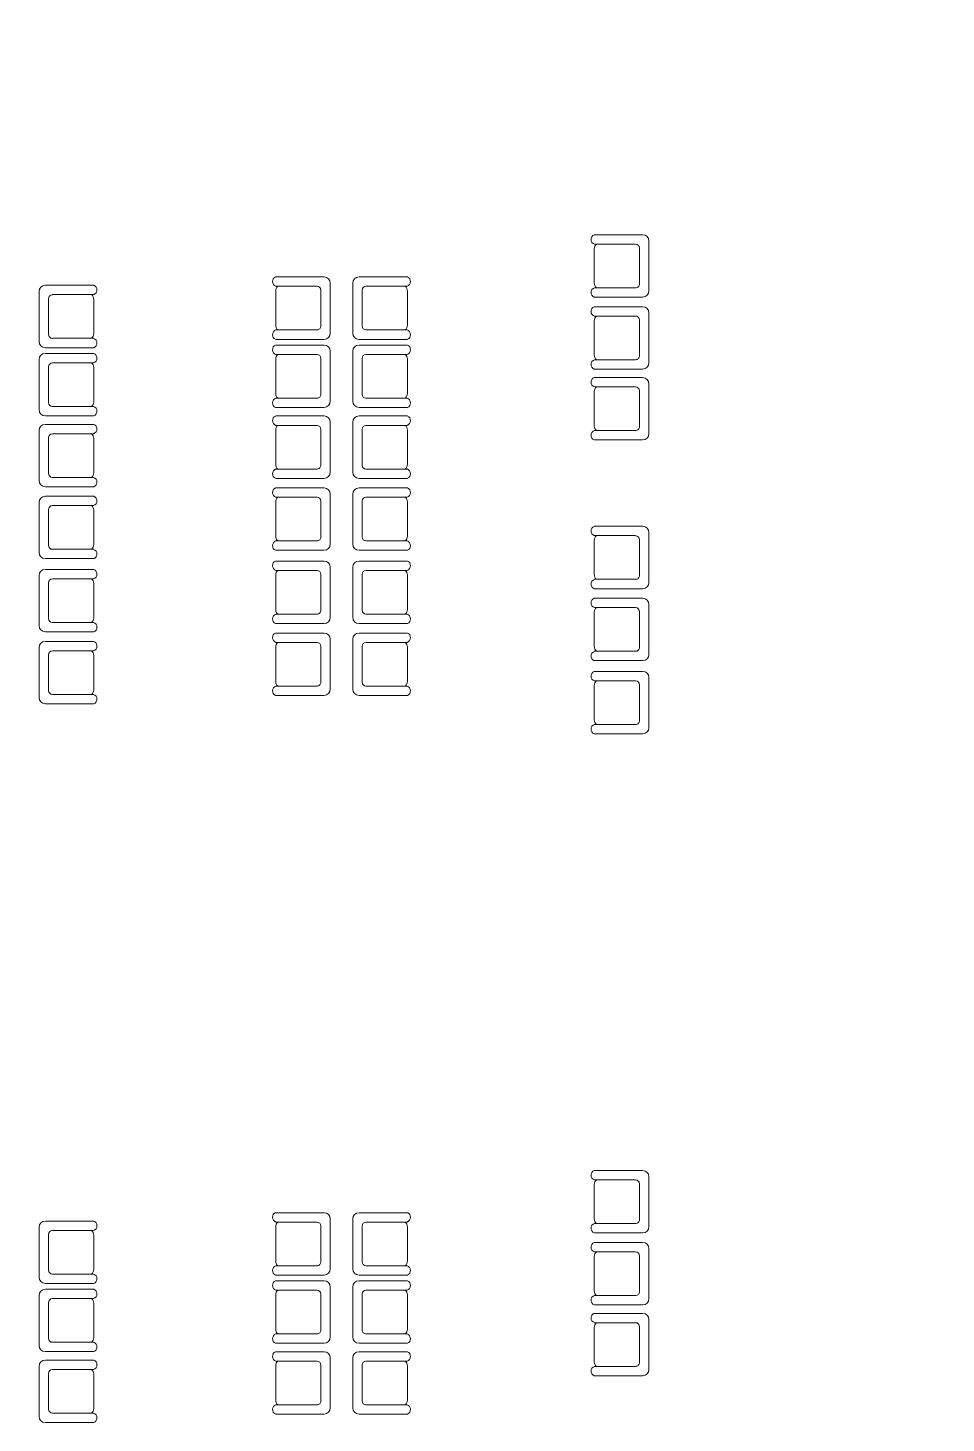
# Model space of a CAD drawing. Extents: x -3767 to 3861, y 250 to 646.
# Drawn here: x 115.55 to 124.38, y 363.26 to 376.68 of the extents above; entities that cross this region are included whole.
import ezdxf
from ezdxf import colors
from ezdxf.entities.mleader import LeaderData, LeaderLine
from ezdxf.math import Vec2, Vec3

# ---------------------------------------------------------------- set-up
doc = ezdxf.new("R2010")
doc.units = 0
doc.header["$LTSCALE"] = 0.15
doc.layers.add('0 criticalllllll', color=4, linetype='Continuous', lineweight=13)
doc.layers.add('FUR', color=252, linetype='Continuous', lineweight=9)
doc.layers.add('0 sockets', color=252, linetype='Continuous')

# ---------------------------------------------------------------- blocks, each defined once
blk = doc.blocks.new('ARCH')
at = {"layer": 'FUR'}
for p, q in [((120.993, 374.689), (121.458, 374.689)), ((120.993, 374.224), (120.993, 374.554)), ((120.995, 374.599), (121.39, 374.599)), ((121.428, 374.561), (121.428, 374.216)), ((121.518, 374.629), (121.518, 374.149)), ((118.396, 374.283), (117.931, 374.283)), ((118.732, 374.283), (119.197, 374.283)), ((115.657, 373.663), (115.657, 374.143)), ((115.717, 374.203), (116.182, 374.203)), ((117.931, 374.148), (117.931, 373.818)), ((118.328, 374.193), (117.933, 374.193)), ((118.366, 373.811), (118.366, 374.156)), ((118.456, 373.743), (118.456, 374.223)), ((118.672, 373.743), (118.672, 374.223)), ((118.762, 373.811), (118.762, 374.156)), ((118.799, 374.193), (119.195, 374.193)), ((119.197, 374.148), (119.197, 373.818)), ((121.39, 374.179), (120.995, 374.179)), ((115.747, 373.73), (115.747, 374.075)), ((115.785, 374.113), (116.18, 374.113)), ((116.182, 374.068), (116.182, 373.738)), ((121.458, 374.089), (120.993, 374.089)), ((120.993, 373.997), (121.458, 373.997)), ((120.993, 373.532), (120.993, 373.862)), ((120.995, 373.907), (121.39, 373.907)), ((121.428, 373.87), (121.428, 373.525)), ((121.518, 373.937), (121.518, 373.457)), ((117.933, 373.773), (118.328, 373.773)), ((119.195, 373.773), (118.799, 373.773)), ((116.182, 373.603), (115.717, 373.603)), ((116.18, 373.693), (115.785, 373.693)), ((117.931, 373.683), (118.396, 373.683)), ((118.396, 373.628), (117.931, 373.628)), ((119.197, 373.683), (118.732, 373.683)), ((118.732, 373.628), (119.197, 373.628)), ((115.657, 373.007), (115.657, 373.487)), ((115.717, 373.547), (116.182, 373.547)), ((115.785, 373.457), (116.18, 373.457)), ((117.931, 373.493), (117.931, 373.163)), ((118.328, 373.538), (117.933, 373.538)), ((118.366, 373.155), (118.366, 373.5)), ((118.456, 373.088), (118.456, 373.568)), ((118.672, 373.088), (118.672, 373.568)), ((118.762, 373.155), (118.762, 373.5)), ((118.799, 373.538), (119.195, 373.538)), ((119.197, 373.493), (119.197, 373.163)), ((121.39, 373.487), (120.995, 373.487)), ((115.747, 373.074), (115.747, 373.419)), ((116.182, 373.412), (116.182, 373.082)), ((121.458, 373.397), (120.993, 373.397)), ((120.993, 373.315), (121.458, 373.315)), ((120.993, 372.85), (120.993, 373.18)), ((120.995, 373.225), (121.39, 373.225)), ((121.428, 373.188), (121.428, 372.843)), ((121.518, 373.255), (121.518, 372.775)), ((117.933, 373.118), (118.328, 373.118)), ((119.195, 373.118), (118.799, 373.118)), ((116.182, 372.947), (115.717, 372.947)), ((116.18, 373.037), (115.785, 373.037)), ((117.931, 373.028), (118.396, 373.028)), ((118.396, 372.946), (117.931, 372.946)), ((119.197, 373.028), (118.732, 373.028)), ((118.732, 372.946), (119.197, 372.946)), ((115.657, 372.325), (115.657, 372.805)), ((115.717, 372.865), (116.182, 372.865)), ((115.785, 372.775), (116.18, 372.775)), ((117.931, 372.811), (117.931, 372.481)), ((118.328, 372.856), (117.933, 372.856)), ((118.366, 372.473), (118.366, 372.818)), ((118.456, 372.406), (118.456, 372.886)), ((118.672, 372.406), (118.672, 372.886)), ((118.762, 372.473), (118.762, 372.818)), ((118.799, 372.856), (119.195, 372.856)), ((119.197, 372.811), (119.197, 372.481)), ((121.39, 372.805), (120.995, 372.805)), ((115.747, 372.393), (115.747, 372.738)), ((116.182, 372.73), (116.182, 372.4)), ((121.458, 372.715), (120.993, 372.715)), ((117.933, 372.436), (118.328, 372.436)), ((119.195, 372.436), (118.799, 372.436)), ((116.182, 372.265), (115.717, 372.265)), ((116.18, 372.355), (115.785, 372.355)), ((117.931, 372.346), (118.396, 372.346)), ((118.396, 372.254), (117.931, 372.254)), ((119.197, 372.346), (118.732, 372.346)), ((118.732, 372.254), (119.197, 372.254)), ((115.657, 371.634), (115.657, 372.114)), ((115.717, 372.174), (116.182, 372.174)), ((117.931, 372.119), (117.931, 371.789)), ((118.328, 372.164), (117.933, 372.164)), ((118.366, 371.782), (118.366, 372.127)), ((118.456, 371.714), (118.456, 372.194)), ((118.672, 371.714), (118.672, 372.194)), ((118.762, 371.782), (118.762, 372.127)), ((118.799, 372.164), (119.195, 372.164)), ((119.197, 372.119), (119.197, 371.789)), ((115.747, 371.701), (115.747, 372.046)), ((115.785, 372.084), (116.18, 372.084)), ((116.182, 372.039), (116.182, 371.709)), ((120.993, 371.885), (121.458, 371.885)), ((117.933, 371.744), (118.328, 371.744)), ((119.195, 371.744), (118.799, 371.744)), ((120.993, 371.42), (120.993, 371.75)), ((120.995, 371.795), (121.39, 371.795)), ((121.428, 371.757), (121.428, 371.412)), ((121.518, 371.825), (121.518, 371.345)), ((116.182, 371.574), (115.717, 371.574)), ((116.18, 371.664), (115.785, 371.664)), ((117.931, 371.654), (118.396, 371.654)), ((119.197, 371.654), (118.732, 371.654)), ((115.717, 371.47), (116.182, 371.47)), ((118.396, 371.55), (117.931, 371.55)), ((118.328, 371.46), (117.933, 371.46)), ((118.456, 371.01), (118.456, 371.49)), ((118.672, 371.01), (118.672, 371.49)), ((118.732, 371.55), (119.197, 371.55)), ((118.799, 371.46), (119.195, 371.46)), ((115.657, 370.93), (115.657, 371.41)), ((115.747, 370.997), (115.747, 371.342)), ((115.785, 371.38), (116.18, 371.38)), ((116.182, 371.335), (116.182, 371.005)), ((117.931, 371.415), (117.931, 371.085)), ((118.366, 371.078), (118.366, 371.423)), ((118.762, 371.078), (118.762, 371.423)), ((119.197, 371.415), (119.197, 371.085)), ((121.39, 371.375), (120.995, 371.375)), ((121.458, 371.285), (120.993, 371.285)), ((120.993, 371.193), (121.458, 371.193)), ((117.933, 371.04), (118.328, 371.04)), ((119.195, 371.04), (118.799, 371.04)), ((120.993, 370.728), (120.993, 371.058)), ((120.995, 371.103), (121.39, 371.103)), ((121.428, 371.065), (121.428, 370.72)), ((121.518, 371.133), (121.518, 370.653)), ((116.18, 370.96), (115.785, 370.96)), ((117.931, 370.95), (118.396, 370.95)), ((119.197, 370.95), (118.732, 370.95)), ((116.182, 370.87), (115.717, 370.87)), ((115.717, 370.778), (116.182, 370.778)), ((118.396, 370.858), (117.931, 370.858)), ((118.328, 370.768), (117.933, 370.768)), ((118.456, 370.318), (118.456, 370.798)), ((118.672, 370.318), (118.672, 370.798)), ((118.732, 370.858), (119.197, 370.858)), ((118.799, 370.768), (119.195, 370.768)), ((115.657, 370.238), (115.657, 370.718)), ((115.747, 370.305), (115.747, 370.65)), ((115.785, 370.688), (116.18, 370.688)), ((116.182, 370.643), (116.182, 370.313)), ((117.931, 370.723), (117.931, 370.393)), ((118.366, 370.386), (118.366, 370.731)), ((118.762, 370.386), (118.762, 370.731)), ((119.197, 370.723), (119.197, 370.393)), ((121.39, 370.683), (120.995, 370.683)), ((121.458, 370.593), (120.993, 370.593)), ((120.993, 370.489), (121.458, 370.489)), ((120.995, 370.399), (121.39, 370.399)), ((121.428, 370.361), (121.428, 370.016)), ((121.518, 370.429), (121.518, 369.949)), ((116.18, 370.268), (115.785, 370.268)), ((117.931, 370.258), (118.396, 370.258)), ((117.933, 370.348), (118.328, 370.348)), ((119.197, 370.258), (118.732, 370.258)), ((119.195, 370.348), (118.799, 370.348)), ((120.993, 370.024), (120.993, 370.354)), ((116.182, 370.178), (115.717, 370.178)), ((121.39, 369.979), (120.995, 369.979)), ((121.458, 369.889), (120.993, 369.889)), ((120.993, 365.689), (121.458, 365.689)), ((120.993, 365.224), (120.993, 365.554)), ((120.995, 365.599), (121.39, 365.599)), ((121.428, 365.561), (121.428, 365.216)), ((121.518, 365.629), (121.518, 365.149)), ((118.396, 365.283), (117.931, 365.283)), ((118.732, 365.283), (119.197, 365.283)), ((115.657, 364.663), (115.657, 365.143)), ((115.717, 365.203), (116.182, 365.203)), ((117.931, 365.148), (117.931, 364.818)), ((118.328, 365.193), (117.933, 365.193)), ((118.366, 364.811), (118.366, 365.156)), ((118.456, 364.743), (118.456, 365.223)), ((118.672, 364.743), (118.672, 365.223)), ((118.762, 364.811), (118.762, 365.156)), ((118.799, 365.193), (119.195, 365.193)), ((119.197, 365.148), (119.197, 364.818)), ((121.39, 365.179), (120.995, 365.179)), ((115.747, 364.73), (115.747, 365.075)), ((115.785, 365.113), (116.18, 365.113)), ((116.182, 365.068), (116.182, 364.738)), ((121.458, 365.089), (120.993, 365.089)), ((120.993, 364.997), (121.458, 364.997)), ((120.993, 364.532), (120.993, 364.862)), ((120.995, 364.907), (121.39, 364.907)), ((121.428, 364.87), (121.428, 364.525)), ((121.518, 364.937), (121.518, 364.457)), ((117.933, 364.773), (118.328, 364.773)), ((119.195, 364.773), (118.799, 364.773)), ((116.182, 364.603), (115.717, 364.603)), ((116.18, 364.693), (115.785, 364.693)), ((117.931, 364.683), (118.396, 364.683)), ((118.396, 364.628), (117.931, 364.628)), ((119.197, 364.683), (118.732, 364.683)), ((118.732, 364.628), (119.197, 364.628)), ((115.657, 364.007), (115.657, 364.487)), ((115.717, 364.547), (116.182, 364.547)), ((115.785, 364.457), (116.18, 364.457)), ((117.931, 364.493), (117.931, 364.163)), ((118.328, 364.538), (117.933, 364.538)), ((118.366, 364.155), (118.366, 364.5)), ((118.456, 364.088), (118.456, 364.568)), ((118.672, 364.088), (118.672, 364.568)), ((118.762, 364.155), (118.762, 364.5)), ((118.799, 364.538), (119.195, 364.538)), ((119.197, 364.493), (119.197, 364.163)), ((121.39, 364.487), (120.995, 364.487)), ((115.747, 364.074), (115.747, 364.419)), ((116.182, 364.412), (116.182, 364.082)), ((121.458, 364.397), (120.993, 364.397)), ((120.993, 364.315), (121.458, 364.315)), ((120.995, 364.225), (121.39, 364.225)), ((121.428, 364.188), (121.428, 363.843)), ((121.518, 364.255), (121.518, 363.775)), ((117.933, 364.118), (118.328, 364.118)), ((119.195, 364.118), (118.799, 364.118)), ((120.993, 363.85), (120.993, 364.18)), ((116.182, 363.947), (115.717, 363.947)), ((116.18, 364.037), (115.785, 364.037)), ((117.931, 364.028), (118.396, 364.028)), ((118.396, 363.946), (117.931, 363.946)), ((119.197, 364.028), (118.732, 364.028)), ((118.732, 363.946), (119.197, 363.946)), ((115.657, 363.325), (115.657, 363.805)), ((115.717, 363.865), (116.182, 363.865)), ((117.931, 363.811), (117.931, 363.481)), ((118.328, 363.856), (117.933, 363.856)), ((118.366, 363.473), (118.366, 363.818)), ((118.456, 363.406), (118.456, 363.886)), ((118.672, 363.406), (118.672, 363.886)), ((118.762, 363.473), (118.762, 363.818)), ((118.799, 363.856), (119.195, 363.856)), ((119.197, 363.811), (119.197, 363.481)), ((121.39, 363.805), (120.995, 363.805)), ((115.747, 363.393), (115.747, 363.738)), ((115.785, 363.775), (116.18, 363.775)), ((116.182, 363.73), (116.182, 363.4)), ((121.458, 363.715), (120.993, 363.715)), ((117.933, 363.436), (118.328, 363.436)), ((119.195, 363.436), (118.799, 363.436)), ((116.182, 363.265), (115.717, 363.265)), ((116.18, 363.355), (115.785, 363.355)), ((117.931, 363.346), (118.396, 363.346)), ((119.197, 363.346), (118.732, 363.346))]:
    blk.add_line(p, q, dxfattribs=at)
at = {"layer": 'FUR', "extrusion": (0, 0, -1)}
for centre, major_axis, start_param, end_param in [((121.01, 374.644), (-0.0339, 0.0339), 4.256093, 6.69338), ((121.458, 374.629), (-0.0424, 0.0424), 0.785398, 2.356194), ((121.053, 374.554), (-0.0424, 0.0424), -0.785398, 0.062664), ((121.39, 374.561), (-0.0265, 0.0265), 0.785398, 2.356194), ((118.732, 374.223), (-0.0424, -0.0424), 0.785398, 2.356194), ((119.179, 374.239), (-0.0339, -0.0339), 2.731397, 5.168685), ((115.717, 374.143), (-0.0424, -0.0424), 0.785398, 2.356194), ((116.165, 374.158), (-0.0339, -0.0339), 2.731397, 5.168685), ((118.799, 374.156), (-0.0265, 0.0265), -0.785398, 0.785398), ((119.137, 374.148), (-0.0424, -0.0424), 3.078929, 3.926991), ((121.01, 374.134), (-0.0339, -0.0339), 5.87299, 8.310278), ((121.053, 374.224), (-0.0424, -0.0424), 6.220521, 7.068583), ((121.39, 374.216), (-0.0265, 0.0265), 2.356194, 3.926991), ((121.458, 374.149), (-0.0424, -0.0424), 3.926991, 5.497787), ((115.785, 374.075), (-0.0265, 0.0265), -0.785398, 0.785398), ((116.122, 374.068), (-0.0424, -0.0424), 3.078929, 3.926991), ((121.01, 373.952), (-0.0339, 0.0339), 4.256093, 6.69338), ((121.458, 373.937), (-0.0424, 0.0424), 0.785398, 2.356194), ((121.053, 373.862), (-0.0424, 0.0424), -0.785398, 0.062664), ((121.39, 373.87), (-0.0265, 0.0265), 0.785398, 2.356194), ((115.785, 373.73), (-0.0265, 0.0265), 3.926991, 5.497787), ((116.122, 373.738), (-0.0424, 0.0424), 2.356194, 3.204257), ((118.732, 373.743), (-0.0424, 0.0424), 3.926991, 5.497787), ((118.799, 373.811), (-0.0265, 0.0265), 3.926991, 5.497787), ((119.137, 373.818), (-0.0424, 0.0424), 2.356194, 3.204257), ((119.179, 373.728), (-0.0339, 0.0339), 1.1145, 3.551788), ((115.717, 373.663), (-0.0424, 0.0424), 3.926991, 5.497787), ((116.165, 373.647), (-0.0339, 0.0339), 1.1145, 3.551788), ((118.732, 373.568), (-0.0424, -0.0424), 0.785398, 2.356194), ((119.179, 373.583), (-0.0339, -0.0339), 2.731397, 5.168685), ((115.717, 373.487), (-0.0424, -0.0424), 0.785398, 2.356194), ((115.785, 373.419), (-0.0265, 0.0265), -0.785398, 0.785398), ((116.122, 373.412), (-0.0424, -0.0424), 3.078929, 3.926991), ((116.165, 373.502), (-0.0339, -0.0339), 2.731397, 5.168685), ((118.799, 373.5), (-0.0265, 0.0265), -0.785398, 0.785398), ((119.137, 373.493), (-0.0424, -0.0424), 3.078929, 3.926991), ((121.01, 373.442), (-0.0339, -0.0339), 5.87299, 8.310278), ((121.053, 373.532), (-0.0424, -0.0424), 6.220521, 7.068583), ((121.39, 373.525), (-0.0265, 0.0265), 2.356194, 3.926991), ((121.458, 373.457), (-0.0424, -0.0424), 3.926991, 5.497787), ((121.01, 373.271), (-0.0339, 0.0339), 4.256093, 6.69338), ((121.458, 373.255), (-0.0424, 0.0424), 0.785398, 2.356194), ((121.053, 373.18), (-0.0424, 0.0424), -0.785398, 0.062664), ((121.39, 373.188), (-0.0265, 0.0265), 0.785398, 2.356194), ((115.785, 373.074), (-0.0265, 0.0265), 3.926991, 5.497787), ((116.122, 373.082), (-0.0424, 0.0424), 2.356194, 3.204257), ((118.732, 373.088), (-0.0424, 0.0424), 3.926991, 5.497787), ((118.799, 373.155), (-0.0265, 0.0265), 3.926991, 5.497787), ((119.137, 373.163), (-0.0424, 0.0424), 2.356194, 3.204257), ((119.179, 373.072), (-0.0339, 0.0339), 1.1145, 3.551788), ((115.717, 373.007), (-0.0424, 0.0424), 3.926991, 5.497787), ((116.165, 372.992), (-0.0339, 0.0339), 1.1145, 3.551788), ((118.732, 372.886), (-0.0424, -0.0424), 0.785398, 2.356194), ((119.179, 372.901), (-0.0339, -0.0339), 2.731397, 5.168685), ((115.717, 372.805), (-0.0424, -0.0424), 0.785398, 2.356194), ((115.785, 372.738), (-0.0265, 0.0265), -0.785398, 0.785398), ((116.122, 372.73), (-0.0424, -0.0424), 3.078929, 3.926991), ((116.165, 372.821), (-0.0339, -0.0339), 2.731397, 5.168685), ((118.799, 372.818), (-0.0265, 0.0265), -0.785398, 0.785398), ((119.137, 372.811), (-0.0424, -0.0424), 3.078929, 3.926991), ((121.01, 372.76), (-0.0339, -0.0339), 5.87299, 8.310278), ((121.053, 372.85), (-0.0424, -0.0424), 6.220521, 7.068583), ((121.39, 372.843), (-0.0265, 0.0265), 2.356194, 3.926991), ((121.458, 372.775), (-0.0424, -0.0424), 3.926991, 5.497787), ((115.785, 372.393), (-0.0265, 0.0265), 3.926991, 5.497787), ((116.122, 372.4), (-0.0424, 0.0424), 2.356194, 3.204257), ((118.732, 372.406), (-0.0424, 0.0424), 3.926991, 5.497787), ((118.799, 372.473), (-0.0265, 0.0265), 3.926991, 5.497787), ((119.137, 372.481), (-0.0424, 0.0424), 2.356194, 3.204257), ((119.179, 372.391), (-0.0339, 0.0339), 1.1145, 3.551788), ((115.717, 372.325), (-0.0424, 0.0424), 3.926991, 5.497787), ((116.165, 372.31), (-0.0339, 0.0339), 1.1145, 3.551788), ((118.732, 372.194), (-0.0424, -0.0424), 0.785398, 2.356194), ((119.179, 372.209), (-0.0339, -0.0339), 2.731397, 5.168685), ((115.717, 372.114), (-0.0424, -0.0424), 0.785398, 2.356194), ((116.165, 372.129), (-0.0339, -0.0339), 2.731397, 5.168685), ((118.799, 372.127), (-0.0265, 0.0265), -0.785398, 0.785398), ((119.137, 372.119), (-0.0424, -0.0424), 3.078929, 3.926991), ((115.785, 372.046), (-0.0265, 0.0265), -0.785398, 0.785398), ((116.122, 372.039), (-0.0424, -0.0424), 3.078929, 3.926991), ((121.01, 371.84), (-0.0339, 0.0339), 4.256093, 6.69338), ((121.458, 371.825), (-0.0424, 0.0424), 0.785398, 2.356194), ((115.785, 371.701), (-0.0265, 0.0265), 3.926991, 5.497787), ((116.122, 371.709), (-0.0424, 0.0424), 2.356194, 3.204257), ((118.732, 371.714), (-0.0424, 0.0424), 3.926991, 5.497787), ((118.799, 371.782), (-0.0265, 0.0265), 3.926991, 5.497787), ((119.137, 371.789), (-0.0424, 0.0424), 2.356194, 3.204257), ((119.179, 371.699), (-0.0339, 0.0339), 1.1145, 3.551788), ((121.053, 371.75), (-0.0424, 0.0424), -0.785398, 0.062664), ((121.39, 371.757), (-0.0265, 0.0265), 0.785398, 2.356194), ((115.717, 371.634), (-0.0424, 0.0424), 3.926991, 5.497787), ((116.165, 371.618), (-0.0339, 0.0339), 1.1145, 3.551788), ((115.717, 371.41), (-0.0424, -0.0424), 0.785398, 2.356194), ((116.165, 371.425), (-0.0339, -0.0339), 2.731397, 5.168685), ((118.732, 371.49), (-0.0424, -0.0424), 0.785398, 2.356194), ((118.799, 371.423), (-0.0265, 0.0265), -0.785398, 0.785398), ((119.137, 371.415), (-0.0424, -0.0424), 3.078929, 3.926991), ((119.179, 371.506), (-0.0339, -0.0339), 2.731397, 5.168685), ((115.785, 371.342), (-0.0265, 0.0265), -0.785398, 0.785398), ((116.122, 371.335), (-0.0424, -0.0424), 3.078929, 3.926991), ((121.01, 371.329), (-0.0339, -0.0339), 5.87299, 8.310278), ((121.053, 371.42), (-0.0424, -0.0424), 6.220521, 7.068583), ((121.39, 371.412), (-0.0265, 0.0265), 2.356194, 3.926991), ((121.458, 371.345), (-0.0424, -0.0424), 3.926991, 5.497787), ((121.01, 371.148), (-0.0339, 0.0339), 4.256093, 6.69338), ((121.458, 371.133), (-0.0424, 0.0424), 0.785398, 2.356194), ((118.799, 371.078), (-0.0265, 0.0265), 3.926991, 5.497787), ((119.137, 371.085), (-0.0424, 0.0424), 2.356194, 3.204257), ((119.179, 370.995), (-0.0339, 0.0339), 1.1145, 3.551788), ((121.053, 371.058), (-0.0424, 0.0424), -0.785398, 0.062664), ((121.39, 371.065), (-0.0265, 0.0265), 0.785398, 2.356194), ((115.717, 370.93), (-0.0424, 0.0424), 3.926991, 5.497787), ((115.785, 370.997), (-0.0265, 0.0265), 3.926991, 5.497787), ((116.122, 371.005), (-0.0424, 0.0424), 2.356194, 3.204257), ((116.165, 370.914), (-0.0339, 0.0339), 1.1145, 3.551788), ((118.732, 371.01), (-0.0424, 0.0424), 3.926991, 5.497787), ((115.717, 370.718), (-0.0424, -0.0424), 0.785398, 2.356194), ((116.165, 370.733), (-0.0339, -0.0339), 2.731397, 5.168685), ((118.732, 370.798), (-0.0424, -0.0424), 0.785398, 2.356194), ((118.799, 370.731), (-0.0265, 0.0265), -0.785398, 0.785398), ((119.137, 370.723), (-0.0424, -0.0424), 3.078929, 3.926991), ((119.179, 370.814), (-0.0339, -0.0339), 2.731397, 5.168685), ((115.785, 370.65), (-0.0265, 0.0265), -0.785398, 0.785398), ((116.122, 370.643), (-0.0424, -0.0424), 3.078929, 3.926991), ((121.01, 370.637), (-0.0339, -0.0339), 5.87299, 8.310278), ((121.053, 370.728), (-0.0424, -0.0424), 6.220521, 7.068583), ((121.39, 370.72), (-0.0265, 0.0265), 2.356194, 3.926991), ((121.458, 370.653), (-0.0424, -0.0424), 3.926991, 5.497787), ((118.799, 370.386), (-0.0265, 0.0265), 3.926991, 5.497787), ((119.137, 370.393), (-0.0424, 0.0424), 2.356194, 3.204257), ((121.01, 370.444), (-0.0339, 0.0339), 4.256093, 6.69338), ((121.053, 370.354), (-0.0424, 0.0424), -0.785398, 0.062664), ((121.39, 370.361), (-0.0265, 0.0265), 0.785398, 2.356194), ((121.458, 370.429), (-0.0424, 0.0424), 0.785398, 2.356194), ((115.717, 370.238), (-0.0424, 0.0424), 3.926991, 5.497787), ((115.785, 370.305), (-0.0265, 0.0265), 3.926991, 5.497787), ((116.122, 370.313), (-0.0424, 0.0424), 2.356194, 3.204257), ((116.165, 370.222), (-0.0339, 0.0339), 1.1145, 3.551788), ((118.732, 370.318), (-0.0424, 0.0424), 3.926991, 5.497787), ((119.179, 370.303), (-0.0339, 0.0339), 1.1145, 3.551788), ((121.01, 369.934), (-0.0339, -0.0339), 5.87299, 8.310278), ((121.053, 370.024), (-0.0424, -0.0424), 6.220521, 7.068583), ((121.39, 370.016), (-0.0265, 0.0265), 2.356194, 3.926991), ((121.458, 369.949), (-0.0424, -0.0424), 3.926991, 5.497787), ((121.01, 365.644), (-0.0339, 0.0339), 4.256093, 6.69338), ((121.458, 365.629), (-0.0424, 0.0424), 0.785398, 2.356194), ((121.053, 365.554), (-0.0424, 0.0424), -0.785398, 0.062664), ((121.39, 365.561), (-0.0265, 0.0265), 0.785398, 2.356194), ((118.732, 365.223), (-0.0424, -0.0424), 0.785398, 2.356194), ((119.179, 365.239), (-0.0339, -0.0339), 2.731397, 5.168685), ((115.717, 365.143), (-0.0424, -0.0424), 0.785398, 2.356194), ((116.165, 365.158), (-0.0339, -0.0339), 2.731397, 5.168685), ((118.799, 365.156), (-0.0265, 0.0265), -0.785398, 0.785398), ((119.137, 365.148), (-0.0424, -0.0424), 3.078929, 3.926991), ((121.01, 365.134), (-0.0339, -0.0339), 5.87299, 8.310278), ((121.053, 365.224), (-0.0424, -0.0424), 6.220521, 7.068583), ((121.39, 365.216), (-0.0265, 0.0265), 2.356194, 3.926991), ((121.458, 365.149), (-0.0424, -0.0424), 3.926991, 5.497787), ((115.785, 365.075), (-0.0265, 0.0265), -0.785398, 0.785398), ((116.122, 365.068), (-0.0424, -0.0424), 3.078929, 3.926991), ((121.01, 364.952), (-0.0339, 0.0339), 4.256093, 6.69338), ((121.458, 364.937), (-0.0424, 0.0424), 0.785398, 2.356194), ((121.053, 364.862), (-0.0424, 0.0424), -0.785398, 0.062664), ((121.39, 364.87), (-0.0265, 0.0265), 0.785398, 2.356194), ((115.785, 364.73), (-0.0265, 0.0265), 3.926991, 5.497787), ((116.122, 364.738), (-0.0424, 0.0424), 2.356194, 3.204257), ((118.732, 364.743), (-0.0424, 0.0424), 3.926991, 5.497787), ((118.799, 364.811), (-0.0265, 0.0265), 3.926991, 5.497787), ((119.137, 364.818), (-0.0424, 0.0424), 2.356194, 3.204257), ((119.179, 364.728), (-0.0339, 0.0339), 1.1145, 3.551788), ((115.717, 364.663), (-0.0424, 0.0424), 3.926991, 5.497787), ((116.165, 364.647), (-0.0339, 0.0339), 1.1145, 3.551788), ((118.732, 364.568), (-0.0424, -0.0424), 0.785398, 2.356194), ((119.179, 364.583), (-0.0339, -0.0339), 2.731397, 5.168685), ((115.717, 364.487), (-0.0424, -0.0424), 0.785398, 2.356194), ((115.785, 364.419), (-0.0265, 0.0265), -0.785398, 0.785398), ((116.122, 364.412), (-0.0424, -0.0424), 3.078929, 3.926991), ((116.165, 364.502), (-0.0339, -0.0339), 2.731397, 5.168685), ((118.799, 364.5), (-0.0265, 0.0265), -0.785398, 0.785398), ((119.137, 364.493), (-0.0424, -0.0424), 3.078929, 3.926991), ((121.01, 364.442), (-0.0339, -0.0339), 5.87299, 8.310278), ((121.053, 364.532), (-0.0424, -0.0424), 6.220521, 7.068583), ((121.39, 364.525), (-0.0265, 0.0265), 2.356194, 3.926991), ((121.458, 364.457), (-0.0424, -0.0424), 3.926991, 5.497787), ((121.01, 364.271), (-0.0339, 0.0339), 4.256093, 6.69338), ((121.053, 364.18), (-0.0424, 0.0424), -0.785398, 0.062664), ((121.39, 364.188), (-0.0265, 0.0265), 0.785398, 2.356194), ((121.458, 364.255), (-0.0424, 0.0424), 0.785398, 2.356194), ((115.785, 364.074), (-0.0265, 0.0265), 3.926991, 5.497787), ((116.122, 364.082), (-0.0424, 0.0424), 2.356194, 3.204257), ((118.732, 364.088), (-0.0424, 0.0424), 3.926991, 5.497787), ((118.799, 364.155), (-0.0265, 0.0265), 3.926991, 5.497787), ((119.137, 364.163), (-0.0424, 0.0424), 2.356194, 3.204257), ((119.179, 364.072), (-0.0339, 0.0339), 1.1145, 3.551788), ((115.717, 364.007), (-0.0424, 0.0424), 3.926991, 5.497787), ((116.165, 363.992), (-0.0339, 0.0339), 1.1145, 3.551788), ((118.732, 363.886), (-0.0424, -0.0424), 0.785398, 2.356194), ((119.179, 363.901), (-0.0339, -0.0339), 2.731397, 5.168685), ((115.717, 363.805), (-0.0424, -0.0424), 0.785398, 2.356194), ((116.165, 363.821), (-0.0339, -0.0339), 2.731397, 5.168685), ((118.799, 363.818), (-0.0265, 0.0265), -0.785398, 0.785398), ((119.137, 363.811), (-0.0424, -0.0424), 3.078929, 3.926991), ((121.01, 363.76), (-0.0339, -0.0339), 5.87299, 8.310278), ((121.053, 363.85), (-0.0424, -0.0424), 6.220521, 7.068583), ((121.39, 363.843), (-0.0265, 0.0265), 2.356194, 3.926991), ((115.785, 363.738), (-0.0265, 0.0265), -0.785398, 0.785398), ((116.122, 363.73), (-0.0424, -0.0424), 3.078929, 3.926991), ((121.458, 363.775), (-0.0424, -0.0424), 3.926991, 5.497787), ((115.785, 363.393), (-0.0265, 0.0265), 3.926991, 5.497787), ((116.122, 363.4), (-0.0424, 0.0424), 2.356194, 3.204257), ((118.732, 363.406), (-0.0424, 0.0424), 3.926991, 5.497787), ((118.799, 363.473), (-0.0265, 0.0265), 3.926991, 5.497787), ((119.137, 363.481), (-0.0424, 0.0424), 2.356194, 3.204257), ((119.179, 363.391), (-0.0339, 0.0339), 1.1145, 3.551788), ((115.717, 363.325), (-0.0424, 0.0424), 3.926991, 5.497787), ((116.165, 363.31), (-0.0339, 0.0339), 1.1145, 3.551788)]:
    blk.add_ellipse(centre, major_axis=major_axis, ratio=1, start_param=start_param, end_param=end_param, dxfattribs=at)
at = {"layer": 'FUR'}
for centre, major_axis, start_param, end_param in [((117.948, 374.239), (-0.0339, 0.0339), 5.87299, 8.310278), ((118.396, 374.223), (-0.0424, 0.0424), 3.926991, 5.497787), ((117.991, 374.148), (-0.0424, 0.0424), 6.220521, 7.068583), ((118.328, 374.156), (-0.0265, 0.0265), 3.926991, 5.497787), ((117.948, 373.728), (-0.0339, -0.0339), 4.256093, 6.69338), ((117.991, 373.818), (-0.0424, -0.0424), -0.785398, 0.062664), ((118.328, 373.811), (-0.0265, 0.0265), 2.356194, 3.926991), ((118.396, 373.743), (-0.0424, -0.0424), 0.785398, 2.356194), ((117.948, 373.583), (-0.0339, 0.0339), 5.87299, 8.310278), ((118.396, 373.568), (-0.0424, 0.0424), 3.926991, 5.497787), ((117.991, 373.493), (-0.0424, 0.0424), 6.220521, 7.068583), ((118.328, 373.5), (-0.0265, 0.0265), 3.926991, 5.497787), ((117.948, 373.072), (-0.0339, -0.0339), 4.256093, 6.69338), ((117.991, 373.163), (-0.0424, -0.0424), -0.785398, 0.062664), ((118.328, 373.155), (-0.0265, 0.0265), 2.356194, 3.926991), ((118.396, 373.088), (-0.0424, -0.0424), 0.785398, 2.356194), ((117.948, 372.901), (-0.0339, 0.0339), 5.87299, 8.310278), ((118.396, 372.886), (-0.0424, 0.0424), 3.926991, 5.497787), ((117.991, 372.811), (-0.0424, 0.0424), 6.220521, 7.068583), ((118.328, 372.818), (-0.0265, 0.0265), 3.926991, 5.497787), ((117.948, 372.391), (-0.0339, -0.0339), 4.256093, 6.69338), ((117.991, 372.481), (-0.0424, -0.0424), -0.785398, 0.062664), ((118.328, 372.473), (-0.0265, 0.0265), 2.356194, 3.926991), ((118.396, 372.406), (-0.0424, -0.0424), 0.785398, 2.356194), ((117.948, 372.209), (-0.0339, 0.0339), 5.87299, 8.310278), ((118.396, 372.194), (-0.0424, 0.0424), 3.926991, 5.497787), ((117.991, 372.119), (-0.0424, 0.0424), 6.220521, 7.068583), ((118.328, 372.127), (-0.0265, 0.0265), 3.926991, 5.497787), ((117.948, 371.699), (-0.0339, -0.0339), 4.256093, 6.69338), ((117.991, 371.789), (-0.0424, -0.0424), -0.785398, 0.062664), ((118.328, 371.782), (-0.0265, 0.0265), 2.356194, 3.926991), ((118.396, 371.714), (-0.0424, -0.0424), 0.785398, 2.356194), ((117.948, 371.506), (-0.0339, 0.0339), 5.87299, 8.310278), ((117.991, 371.415), (-0.0424, 0.0424), 6.220521, 7.068583), ((118.328, 371.423), (-0.0265, 0.0265), 3.926991, 5.497787), ((118.396, 371.49), (-0.0424, 0.0424), 3.926991, 5.497787), ((117.948, 370.995), (-0.0339, -0.0339), 4.256093, 6.69338), ((117.991, 371.085), (-0.0424, -0.0424), -0.785398, 0.062664), ((118.328, 371.078), (-0.0265, 0.0265), 2.356194, 3.926991), ((118.396, 371.01), (-0.0424, -0.0424), 0.785398, 2.356194), ((117.948, 370.814), (-0.0339, 0.0339), 5.87299, 8.310278), ((117.991, 370.723), (-0.0424, 0.0424), 6.220521, 7.068583), ((118.328, 370.731), (-0.0265, 0.0265), 3.926991, 5.497787), ((118.396, 370.798), (-0.0424, 0.0424), 3.926991, 5.497787), ((117.991, 370.393), (-0.0424, -0.0424), -0.785398, 0.062664), ((118.328, 370.386), (-0.0265, 0.0265), 2.356194, 3.926991), ((117.948, 370.303), (-0.0339, -0.0339), 4.256093, 6.69338), ((118.396, 370.318), (-0.0424, -0.0424), 0.785398, 2.356194), ((117.948, 365.239), (-0.0339, 0.0339), 5.87299, 8.310278), ((118.396, 365.223), (-0.0424, 0.0424), 3.926991, 5.497787), ((117.991, 365.148), (-0.0424, 0.0424), 6.220521, 7.068583), ((118.328, 365.156), (-0.0265, 0.0265), 3.926991, 5.497787), ((117.948, 364.728), (-0.0339, -0.0339), 4.256093, 6.69338), ((117.991, 364.818), (-0.0424, -0.0424), -0.785398, 0.062664), ((118.328, 364.811), (-0.0265, 0.0265), 2.356194, 3.926991), ((118.396, 364.743), (-0.0424, -0.0424), 0.785398, 2.356194), ((117.948, 364.583), (-0.0339, 0.0339), 5.87299, 8.310278), ((118.396, 364.568), (-0.0424, 0.0424), 3.926991, 5.497787), ((117.991, 364.493), (-0.0424, 0.0424), 6.220521, 7.068583), ((118.328, 364.5), (-0.0265, 0.0265), 3.926991, 5.497787), ((117.948, 364.072), (-0.0339, -0.0339), 4.256093, 6.69338), ((117.991, 364.163), (-0.0424, -0.0424), -0.785398, 0.062664), ((118.328, 364.155), (-0.0265, 0.0265), 2.356194, 3.926991), ((118.396, 364.088), (-0.0424, -0.0424), 0.785398, 2.356194), ((117.948, 363.901), (-0.0339, 0.0339), 5.87299, 8.310278), ((118.396, 363.886), (-0.0424, 0.0424), 3.926991, 5.497787), ((117.991, 363.811), (-0.0424, 0.0424), 6.220521, 7.068583), ((118.328, 363.818), (-0.0265, 0.0265), 3.926991, 5.497787), ((117.948, 363.391), (-0.0339, -0.0339), 4.256093, 6.69338), ((117.991, 363.481), (-0.0424, -0.0424), -0.785398, 0.062664), ((118.328, 363.473), (-0.0265, 0.0265), 2.356194, 3.926991), ((118.396, 363.406), (-0.0424, -0.0424), 0.785398, 2.356194)]:
    blk.add_ellipse(centre, major_axis=major_axis, ratio=1, start_param=start_param, end_param=end_param, dxfattribs=at)

msp = doc.modelspace()

# ---------------------------------------------------------------- block references
at = {"layer": '0 sockets', "color": 3}
msp.add_blockref('ARCH', (0, 0), dxfattribs=at)

# ---------------------------------------------------------------- leaders
at = {"layer": '0 criticalllllll', "color": 4}
ml = msp.add_multileader_mtext('Standard', dxfattribs=at)
ml.set_content('ZONE 02\\PUPVC CONDUIT 20 MM2\\P(2*1.5) MM2 CABLE\\PEXPOSED ABOVE FALSE CEILING\\PTYPICAL', color=6)
ml.set_leader_properties()
ml.build(insert=Vec2(0, 0))
ml.multileader.update_dxf_attribs({"text_right_attachment_type": 6, "dogleg_length": 0.1, "arrow_head_size": 0.2})
ctx = ml.context
ctx.base_point, ctx.char_height, ctx.arrow_head_size, ctx.landing_gap_size = Vec3(71.92025, 374.51795), 0.1, 0.2, 0.02
ctx.right_attachment = 6
notes = []
notes.append((ctx, [(0, (1, 1, 0), (71.82025, 374.51795), (1, 0), 0.1, [(0, [(70.31301, 376.67842)], 0, [])])]))
ctx.mtext.insert, ctx.mtext.width, ctx.mtext.flow_direction = Vec3(71.94025, 374.56795), 3780, 5
ml = msp.add_multileader_mtext('Standard', dxfattribs=at)
ml.set_content('ZONE 02\\PUPVC CONDUIT 20 MM2\\P(2*1.5) MM2 CABLE\\PEXPOSED ABOVE FALSE CEILING\\PTYPICAL', color=6)
ml.set_leader_properties()
ml.build(insert=Vec2(0, 0))
ml.multileader.update_dxf_attribs({"text_right_attachment_type": 6, "dogleg_length": 0.1, "arrow_head_size": 0.2})
ctx = ml.context
ctx.base_point, ctx.char_height, ctx.arrow_head_size, ctx.landing_gap_size = Vec3(23.54158, 363.50519), 0.1, 0.2, 0.02
ctx.right_attachment = 6
notes.append((ctx, [(0, (1, 1, 0), (23.44158, 363.50519), (1, 0), 0.1, [(0, [(20.84785, 368.1664)], 0, [])])]))
ctx.mtext.insert, ctx.mtext.width, ctx.mtext.flow_direction = Vec3(23.56158, 363.55519), 3780, 5
ml = msp.add_multileader_mtext('Standard', dxfattribs=at)
ml.set_content('ZONE 02\\PUPVC CONDUIT 20 MM2\\P(2*1.5) MM2 CABLE\\PEXPOSED ABOVE FALSE CEILING\\PTYPICAL', color=6)
ml.set_leader_properties()
ml.build(insert=Vec2(0, 0))
ml.multileader.update_dxf_attribs({"text_right_attachment_type": 6, "dogleg_length": 0.1, "arrow_head_size": 0.2})
ctx = ml.context
ctx.base_point, ctx.char_height, ctx.arrow_head_size, ctx.landing_gap_size = Vec3(18.79192, 363.50519), 0.1, 0.2, 0.02
ctx.right_attachment = 6
notes.append((ctx, [(0, (1, 1, 0), (18.69192, 363.50519), (1, 0), 0.1, [(0, [(16.20959, 368.0664)], 0, [])])]))
ctx.mtext.insert, ctx.mtext.width, ctx.mtext.flow_direction = Vec3(18.81192, 363.55519), 3780, 5
ml = msp.add_multileader_mtext('Standard', dxfattribs=at)
ml.set_content('ZONE 02\\PUPVC CONDUIT 20 MM2\\P(2*1.5) MM2 CABLE\\PEXPOSED ABOVE FALSE CEILING\\PTYPICAL', color=6)
ml.set_leader_properties()
ml.build(insert=Vec2(0, 0))
ml.multileader.update_dxf_attribs({"text_right_attachment_type": 6, "dogleg_length": 0.1, "arrow_head_size": 0.2})
ctx = ml.context
ctx.base_point, ctx.char_height, ctx.arrow_head_size, ctx.landing_gap_size = Vec3(81.1, 367.2), 0.1, 0.2, 0.02
ctx.right_attachment = 6
notes.append((ctx, [(0, (1, 1, 0), (81, 367.2), (1, 0), 0.1, [(0, [(78.45694, 364.63954)], 0, [])])]))
ctx.mtext.insert, ctx.mtext.width, ctx.mtext.flow_direction = Vec3(81.12, 367.25), 3780, 5
ml = msp.add_multileader_mtext('Standard', dxfattribs=at)
ml.set_content('ZONE 02\\PUPVC CONDUIT 20 MM2\\P(2*1.5) MM2 CABLE\\PEXPOSED ABOVE FALSE CEILING\\PTYPICAL', color=6)
ml.set_leader_properties()
ml.build(insert=Vec2(0, 0))
ml.multileader.update_dxf_attribs({"text_right_attachment_type": 6, "dogleg_length": 0.1, "arrow_head_size": 0.2})
ctx = ml.context
ctx.base_point, ctx.char_height, ctx.arrow_head_size, ctx.landing_gap_size = Vec3(54.1, 364.4), 0.1, 0.2, 0.02
ctx.right_attachment = 6
notes.append((ctx, [(0, (1, 1, 0), (54, 364.4), (1, 0), 0.1, [(0, [(51.26832, 365.75659)], 0, [])])]))
ctx.mtext.insert, ctx.mtext.width, ctx.mtext.flow_direction = Vec3(54.12, 364.45), 3780, 5
for ctx, leaders in notes:
    for number, flags, end, landing, length, lines in leaders:
        leader = LeaderData()
        leader.index, (leader.has_last_leader_line, leader.has_dogleg_vector, leader.attachment_direction) = number, flags
        leader.last_leader_point, leader.dogleg_vector, leader.dogleg_length = Vec3(end), Vec3(landing), length
        for number, points, colour, breaks in lines:
            line = LeaderLine()
            line.index, line.vertices, line.color, line.breaks = number, Vec3.list(points), colors.encode_raw_color(colour), breaks
            leader.lines.append(line)
        ctx.leaders.append(leader)

doc.saveas('drawing.dxf')
